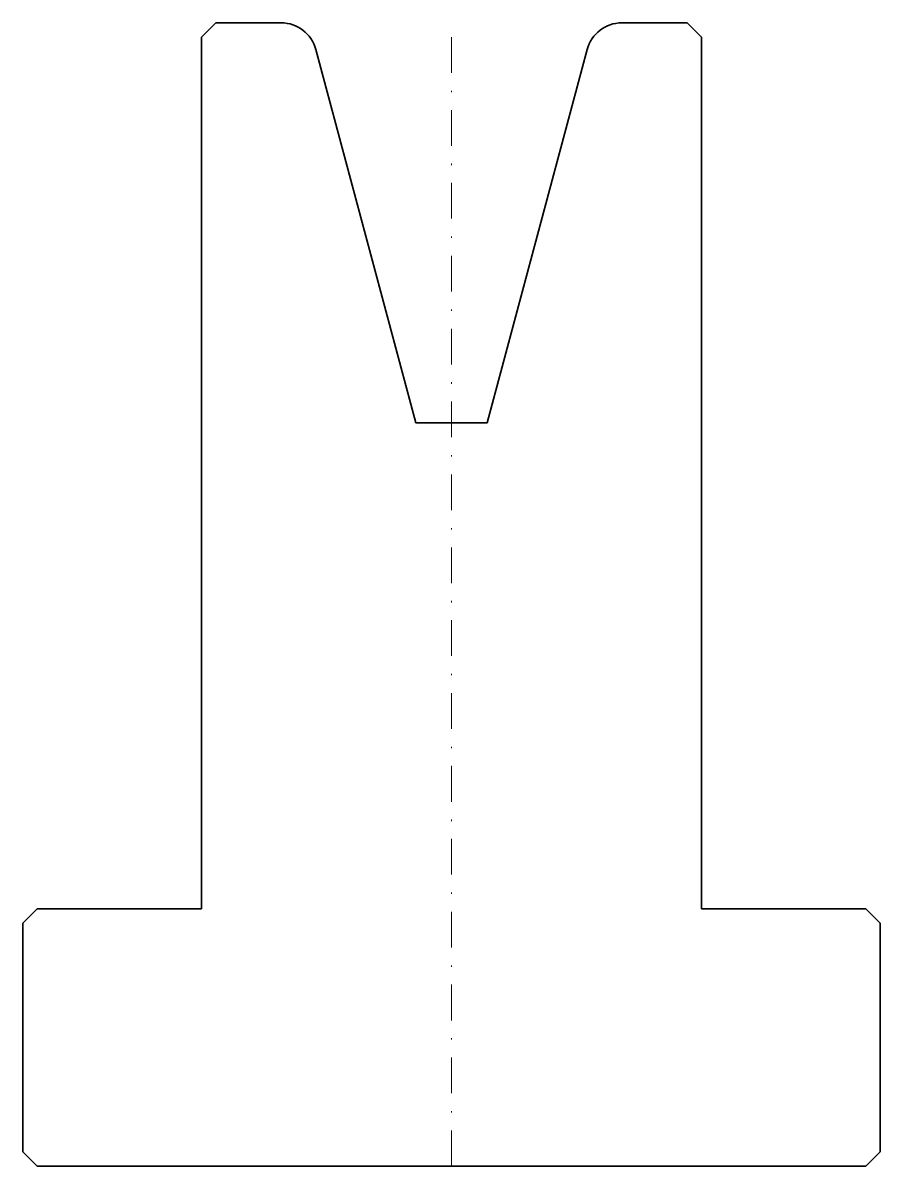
# Model space of a CAD drawing. Header units: millimetres. Extents: x -30 to 30, y -80 to 0.
import ezdxf

# ---------------------------------------------------------------- set-up
doc = ezdxf.new("R2010")
doc.units = ezdxf.units.MM
doc.header["$LTSCALE"] = 5
doc.linetypes.add('AUSGEZOGEN', pattern=[0])
doc.linetypes.add('DASHDOT', pattern=[1, 0.5, -0.25, 0, -0.25])
doc.layers.add('2', color=7, linetype='Continuous')

msp = doc.modelspace()

# ---------------------------------------------------------------- linework, layer by layer
at = {"layer": '2', "color": 7, "linetype": 'AUSGEZOGEN', "lineweight": 35}
for p, q in [((-16.5, 0), (-17.5, -1)), ((-11.918, 0), (-16.5, 0)), ((16.5, 0), (11.918, 0)), ((17.5, -1), (16.5, 0)), ((-17.5, -1), (-17.5, -62)), ((17.5, -62), (17.5, -1)), ((-2.5, -27.99), (-9.504, -1.853)), ((9.504, -1.853), (2.5, -27.99)), ((2.5, -27.99), (-2.5, -27.99)), ((-29, -62), (-30, -63)), ((-17.5, -62), (-29, -62)), ((29, -62), (17.5, -62)), ((30, -63), (29, -62)), ((-30, -63), (-30, -79)), ((30, -79), (30, -63)), ((-30, -79), (-29, -80)), ((29, -80), (30, -79)), ((-29, -80), (29, -80))]:
    msp.add_line(p, q, dxfattribs=at)
at = {"layer": '2', "color": 7, "linetype": 'DASHDOT', "lineweight": 18}
msp.add_line((0, -80), (0, 0), dxfattribs=at)
at = {"layer": '2', "color": 7, "linetype": 'AUSGEZOGEN', "lineweight": 35}
for centre, start, end in [((-11.918, -2.5), 15, 90), ((11.918, -2.5), 90, 165)]:
    msp.add_arc(centre, 2.5, start, end, dxfattribs=at)

doc.saveas('drawing.dxf')
